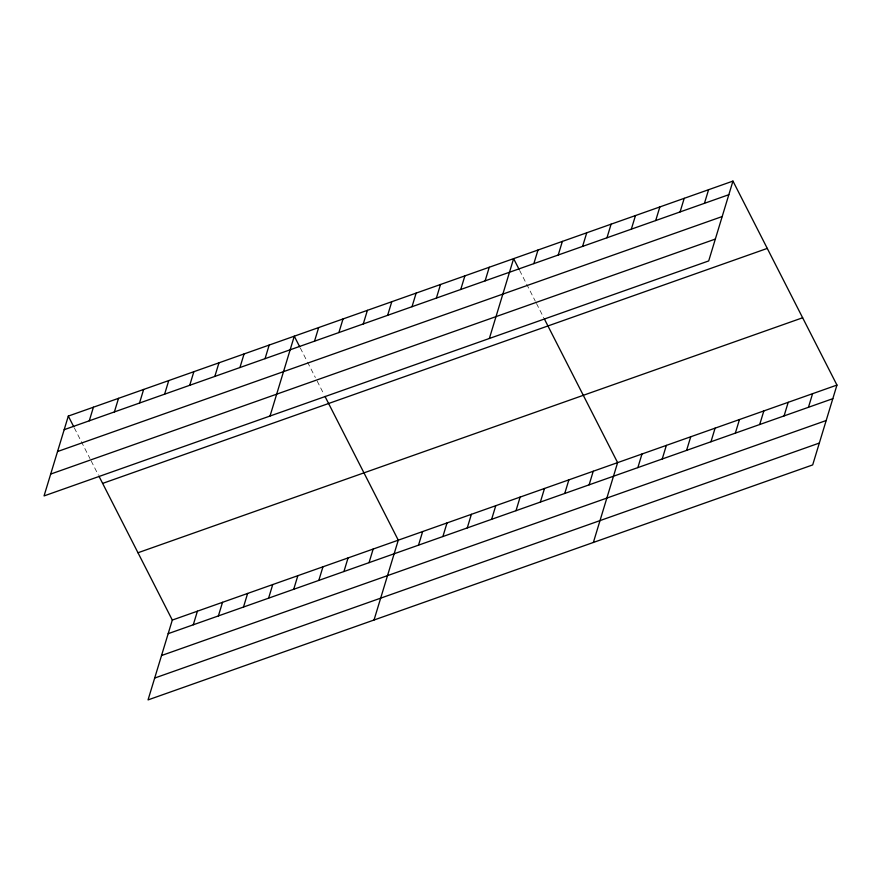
<?xml version="1.0" encoding="UTF-8"?>
<svg xmlns="http://www.w3.org/2000/svg" width="881" height="881" viewBox="0 0 881 881"><rect width="100%" height="100%" fill="white"/><g stroke="black" fill="none" stroke-linecap="round" stroke-linejoin="round"><path stroke-width="0.66" stroke-dasharray="4.41 3.3" d="M519.636 270.456L535.296 301.159M536.496 303.516L543.72 317.689M300.311 347.995L306.929 360.99M307.535 362.168L315.365 377.52M317.171 381.066L323.79 394.06M74.323 427.891L89.983 458.605M91.183 460.961L98.408 475.134"/><path stroke-width="1.32" d="M68.311 416.085L44.05 495.926L708.698 260.93L732.959 181.09L68.311 416.085L73.729 426.712M89.278 420.81L93.419 407.209M114.387 411.934L118.528 398.333M139.506 403.058L143.636 389.457M164.615 394.181L168.745 380.581M189.723 385.305L193.853 371.694M214.832 376.418L218.962 362.818M239.94 367.542L244.07 353.942M99.013 476.313L172.302 620.07L148.041 699.91L812.689 464.915L836.95 385.074L732.959 181.09M265.049 358.666L269.179 345.066M193.28 624.794L197.41 611.194M270.026 416.03L294.287 336.19L299.705 346.817M218.389 615.918L222.519 602.307M314.528 341.178L318.658 327.578M243.497 607.031L247.627 593.431M338.899 332.555L343.028 318.955M268.606 598.155L272.736 584.555M363.269 323.944L367.399 310.343M293.714 589.279L297.844 575.678M387.64 315.321L391.77 301.72M318.823 580.403L322.953 566.802M412.011 306.709L416.14 293.109M343.931 571.527L348.061 557.926M436.381 298.097L440.511 284.486M369.04 562.651L373.17 549.05M460.752 289.475L464.882 275.874M374.029 620.004L398.278 540.174L324.99 396.417M485.123 280.863L489.252 267.262M418.519 545.152L422.649 531.551M489.362 338.48L513.623 258.64L519.041 269.267M442.89 536.54L447.019 522.94M533.853 263.628L537.994 250.028M467.26 527.917L471.39 514.317M558.224 255.005L562.364 241.405M491.631 519.305L495.761 505.705M582.594 246.394L586.735 232.793M516.002 510.694L520.131 497.082M606.965 237.782L611.106 224.17M540.372 502.071L544.502 488.47M631.336 229.159L635.476 215.559M564.743 493.459L568.873 479.859M655.706 220.547L659.847 206.947M589.114 484.836L593.243 471.236M680.077 211.925L684.218 198.324M593.365 542.465L617.614 462.624L544.326 318.867M704.448 203.313L708.588 189.712M637.855 467.613L641.985 454.001M662.226 458.99L666.355 445.39M686.596 450.378L690.726 436.778M710.967 441.755L715.097 428.155M735.338 433.144L739.467 419.543M759.708 424.521L763.838 410.92M784.079 415.909L788.209 402.309M808.45 407.297L812.579 393.686M64.17 429.686L728.818 194.701M57.529 451.546L722.178 216.55M50.691 474.066L715.339 239.07M102.625 483.405L767.274 248.409M137.987 552.75L802.635 317.766M172.302 620.07L836.95 385.074M168.172 633.67L832.82 398.675M161.531 655.53L826.18 420.534M154.693 678.051L819.33 443.055"/></g></svg>
